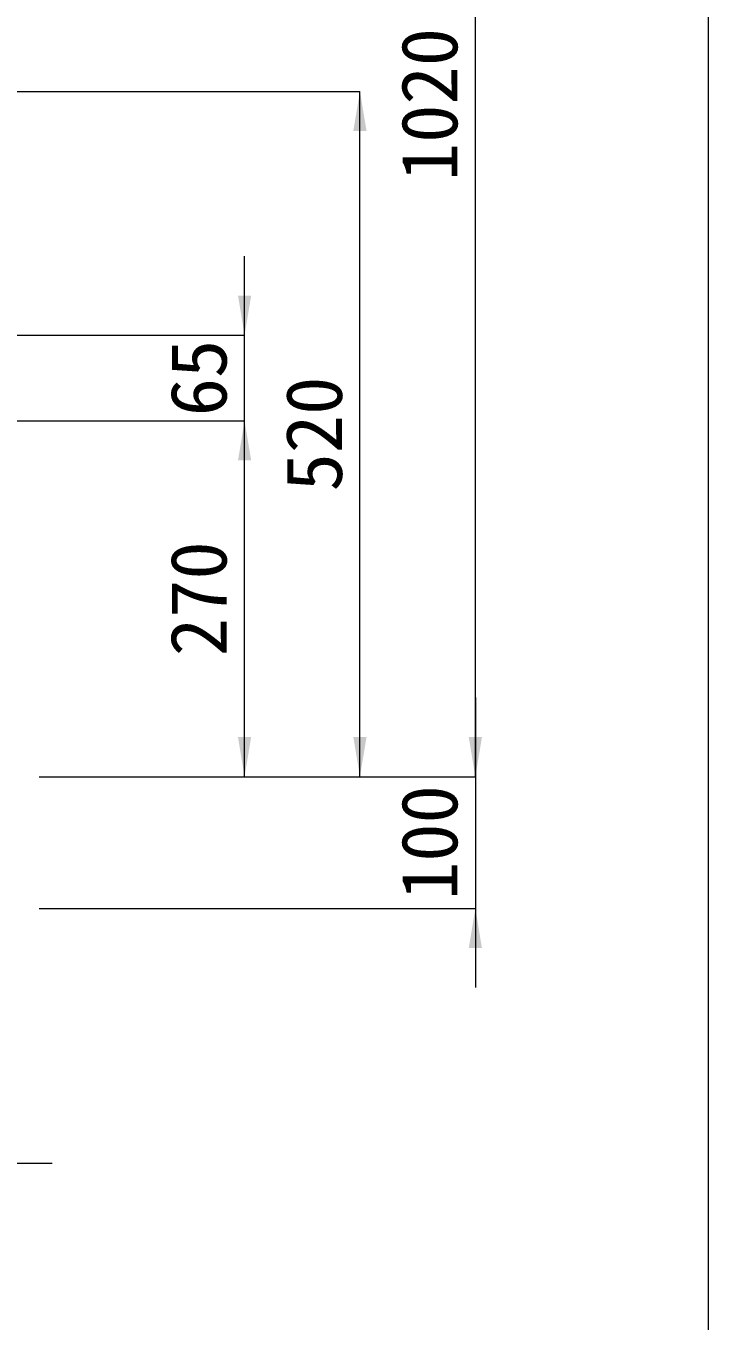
# Model space of a CAD drawing. Units: millimetres at full size, sheet at 1:20. Extents: x 201886 to 211886, y 860265 to 873235.
# Drawn here: x 207369 to 207886, y 864094 to 865077 of the extents above; entities that cross this region are included whole.
import ezdxf
from ezdxf.enums import TextEntityAlignment as Align

# ---------------------------------------------------------------- set-up
doc = ezdxf.new("R2010")
doc.units = ezdxf.units.MM
doc.header["$LTSCALE"] = 20
doc.layers.add('図枠', color=5, linetype='Continuous', lineweight=13)
doc.layers.add('寸法線', color=7, linetype='Continuous', lineweight=13)
doc.styles.add('ＭＳ ゴシック', font='')
doc.styles.get('ＭＳ ゴシック').set_extended_font_data('MS Gothic')

# ---------------------------------------------------------------- blocks, each defined once
blk = doc.blocks.new('filled_arrow')
at = {"color": 0, "linetype": 'Continuous', "lineweight": -2}
blk.add_solid([(7.5, 1.25), (0, 0), (7.5, -1.25)], dxfattribs=at)

msp = doc.modelspace()

# ---------------------------------------------------------------- linework, layer by layer
at = {"layer": '図枠'}
msp.add_line((207886.35, 865865.21), (207886.35, 860265.21), dxfattribs=at)
at = {"layer": '寸法線'}
for p, q in [((207709.89, 864507.25), (207709.89, 865527.25)), ((207278.85, 865027.25), (207622.39, 865027.25)), ((207622.39, 864507.25), (207622.39, 865027.25)), ((207534.89, 864717.25), (207534.89, 864902.25)), ((207278.85, 864842.25), (207534.89, 864842.25)), ((207278.85, 864777.25), (207534.89, 864777.25)), ((207278.85, 864777.25), (207534.89, 864777.25)), ((207534.89, 864507.25), (207534.89, 864777.25)), ((207709.89, 864567.25), (207709.89, 864347.25)), ((207379.1, 864507.25), (207709.89, 864507.25)), ((207379.1, 864507.25), (207622.39, 864507.25)), ((207379.1, 864507.25), (207534.89, 864507.25)), ((207379.1, 864507.25), (207709.89, 864507.25)), ((207379.1, 864407.25), (207709.89, 864407.25)), ((207169.1, 864213.95), (207389.1, 864213.95))]:
    msp.add_line(p, q, dxfattribs=at)

# ---------------------------------------------------------------- block references
at = {"layer": '寸法線', "xscale": 4, "yscale": 4}
for p, rotation in [((207622.39, 865027.25), 270), ((207534.89, 864842.25), 90), ((207534.89, 864777.25), 270), ((207534.89, 864777.25), 270), ((207534.89, 864507.25), 90), ((207622.39, 864507.25), 90), ((207709.89, 864507.25), 90), ((207709.89, 864507.25), 90), ((207709.89, 864407.25), 270)]:
    msp.add_blockref('filled_arrow', p, dxfattribs=dict(at, rotation=rotation))

# ---------------------------------------------------------------- texts
at = {"layer": '寸法線', "style": 'ＭＳ ゴシック'}
for s, p in [('1020', (207674.89, 865017.25)), ('65', (207499.89, 864809.75)), ('520', (207587.39, 864767.25)), ('270', (207499.89, 864642.25)), ('100', (207674.89, 864457.25))]:
    msp.add_text(s, height=42.72, rotation=90, dxfattribs=at).set_placement(p, align=Align.MIDDLE_CENTER)

doc.saveas('drawing.dxf')
